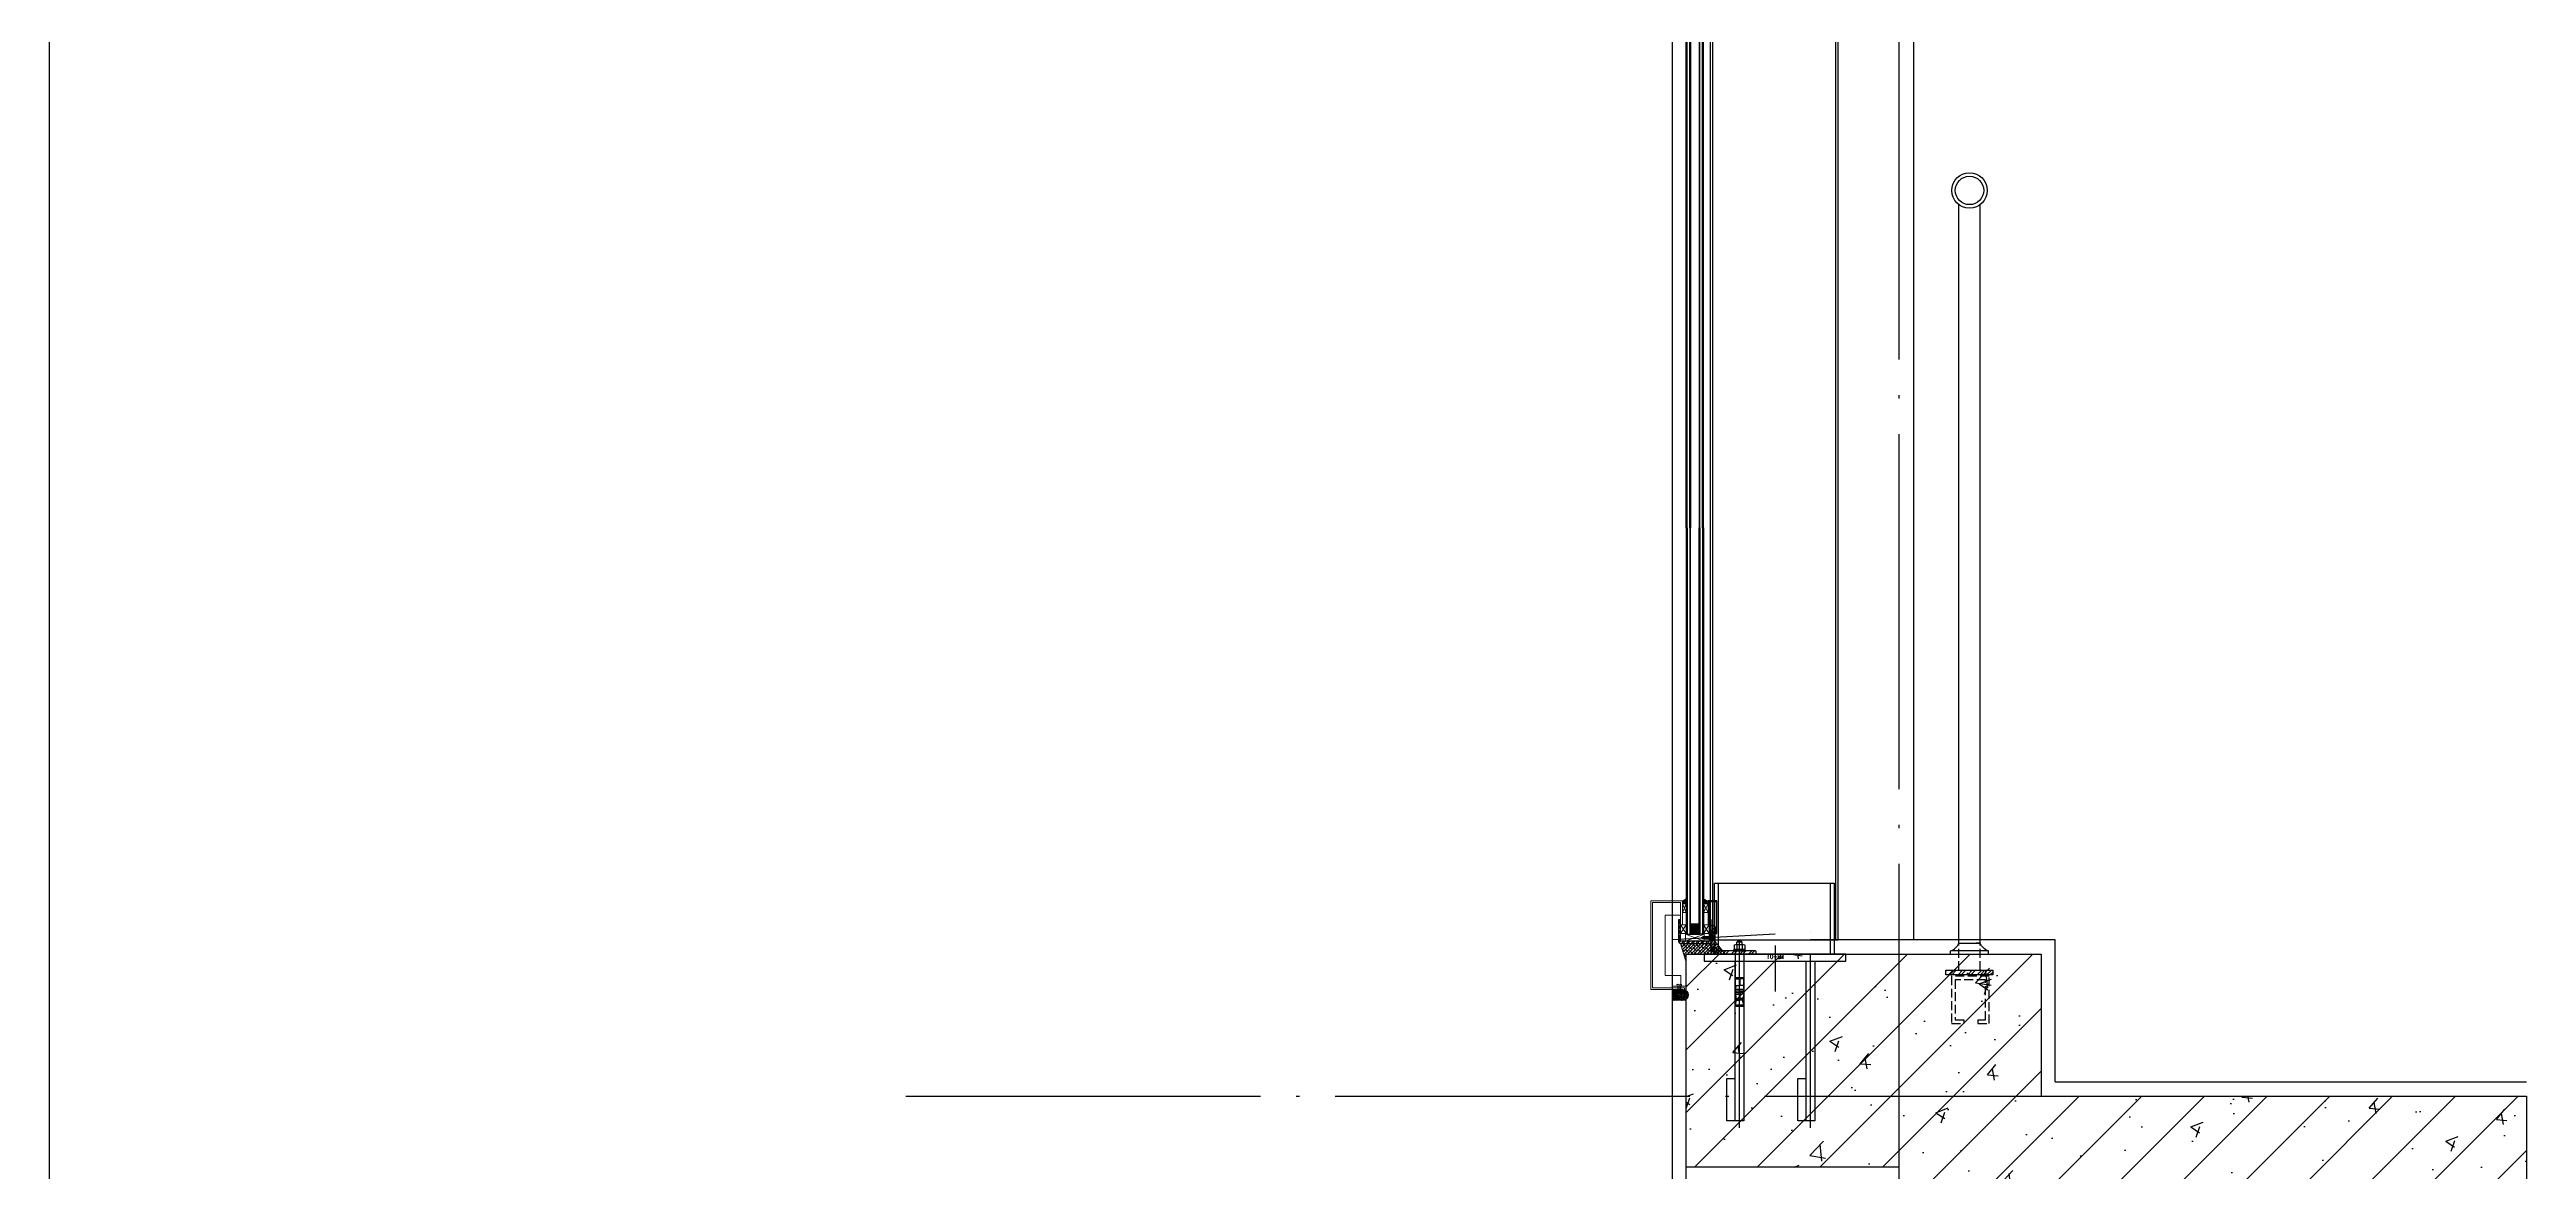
# Model space of a CAD drawing. Extents: x 6843040 to 15500510, y -6507076 to -4940511.
# Drawn here: x 7680828 to 7684319, y -6160090 to -6158510 of the extents above; entities that cross this region are included whole.
import ezdxf
from ezdxf.enums import TextEntityAlignment as Align

# ---------------------------------------------------------------- set-up
doc = ezdxf.new("R2010")
doc.units = 0
doc.header["$LTSCALE"] = 1000
doc.header["$MEASUREMENT"] = 0
for name, pattern in [('ACAD_ISO04W100', [30.5, 24, -3, 0.5, -3]), ('CENTER', [50.8, 31.75, -6.35, 6.35, -6.35]), ('CONTINOUS', [0]), ('DASH', [0.35, 0.25, -0.1]), ('DASHED', [0.75, 0.5, -0.25]), ('DOTE', [2.42, 2, -0.2, 0.02, -0.2]), ('HIDDEN', [0.375, 0.25, -0.125])]:
    doc.linetypes.add(name, pattern=pattern)
for name, color, linetype, lineweight in [('002CEN', 1, 'CENTER', 13), ('003DOT', 253, 'HIDDEN', 13), ('009CON', 6, 'CONTINOUS', 15), ('Hatch（填充）', 8, 'Continuous', 5), ('LB', 31, 'CONTINOUS', 20)]:
    doc.layers.add(name, color=color, linetype=linetype, lineweight=lineweight)
for name, color, linetype in [('1', 1, 'Continuous'), ('40钢材投影', 40, 'Continuous'), ('DOTE', 8, 'DOTE'), ('E_LINE_1', 1, 'Continuous'), ('GC', 3, 'Continuous'), ('K-233-中心线', 233, 'CENTER'), ('K-8-五金件', 8, 'Continuous'), ('LT-dim 120', 253, 'Continuous'), ('LT-dim 50', 253, 'Continuous'), ('LT-Fill-玻璃1', 14, 'Continuous'), ('LT-文字标注', 7, 'Continuous'), ('LT-玻璃', 4, 'Continuous'), ('LT-细线', 1, 'Continuous'), ('LT-铝板', 31, 'Continuous'), ('PUB_HATCH', 8, 'Continuous'), ('PUB_TITLE', 4, 'Continuous'), ('WALL6', 5, 'Continuous'), ('XX', 8, 'DASHED'), ('密封胶填充', 111, 'Continuous'), ('批荡层', 213, 'Continuous'), ('泡沫棒填充', 71, 'Continuous'), ('金属填充', 9, 'Continuous'), ('钢立柱规格布置', 2, 'Continuous')]:
    doc.layers.add(name, color=color, linetype=linetype)
doc.styles.add('LT-文字标注', font='romans.shx', dxfattribs={"width": 0.8, "bigfont": 'gbhzfs.shx'})

# ---------------------------------------------------------------- blocks, each defined once
blk = doc.blocks.new('gtdwer34')
at = {"layer": 'WALL6'}
h = blk.add_hatch(dxfattribs=at)
h.set_pattern_fill('ANSI32', color=256, scale=2, style=0)
h.set_pattern_definition([(45, (2115741.957, -882245.928), (-6.73519209, 6.73519209), []), (45, (2115746.447, -882245.928), (-6.73519209, 6.73519209), [])])
h.paths.add_polyline_path([(44309.1, -285946.8), (44243.2, -285946.8), (44243.2, -285953.2), (44309.1, -285953.2)])
for p, q in [((44261.4, -285908.7), (44261.4, -284868.8)), ((44291.4, -285908.8), (44291.4, -284868.8))]:
    blk.add_line(p, q, dxfattribs=at)
at = {"layer": 'WALL6', "linetype": 'DASH', "ltscale": 0.05}
for p, q in [((44261.4, -285946.8), (44261.4, -285908.7)), ((44291.4, -285946.8), (44291.3, -285908.7))]:
    blk.add_line(p, q, dxfattribs=at)
at = {"layer": 'WALL6'}
for points in [[(44249.6, -285924.1), (44249.6, -285919.6, 0.231992), (44261.4, -285908.7), (44290.9, -285908.7)], [(44303, -285924.1), (44303.1, -285919.6, -0.231992), (44291.3, -285908.7), (44285.9, -285908.7)]]:
    blk.add_lwpolyline(points, format="xyb", dxfattribs=at)
blk.add_lwpolyline([(44303.1, -285919.6), (44250, -285919.6)], dxfattribs=at)
blk.add_lwpolyline([(44243.2, -285946.8), (44309.1, -285946.8), (44309.1, -285953.2), (44243.2, -285953.2)], close=True, dxfattribs=at)
at = {"layer": 'WALL6', "linetype": 'DASH', "ltscale": 0.05}
for points in [[(44288.2, -286021.9), (44304.1, -286021.9), (44304.1, -285955.4), (44251, -285955.4), (44251, -286021.9), (44268.4, -286021.9)], [(44304.1, -286021.9), (44304.1, -285955.4), (44251, -285955.4), (44251, -286021.9), (44268.4, -286021.9)], [(44288.2, -286016.9), (44299.1, -286016.9), (44299.1, -285960.4), (44256, -285960.4), (44256, -286016.9), (44268.4, -286016.9)], [(44268.4, -286016.9), (44268.4, -286021.9)], [(44288.2, -286016.9), (44288.2, -286021.9)]]:
    blk.add_lwpolyline(points, dxfattribs=at)
at = {"layer": 'WALL6'}
for radius in [25, 20]:
    blk.add_circle((44276.4, -284848.8), radius, dxfattribs=at)
blk = doc.blocks.new('LT-BLK-20220127160324', base_point=(-28533.2, -2765.2))
at = {"color": 1, "linetype": 'ACAD_ISO04W100', "ltscale": 0.4}
for p, q in [((-28777.8, -2715.2), (-28533.2, -2715.2)), ((-28521.3, -2765.2), (-28586, -2765.2)), ((-28777.8, -2815.2), (-28533.2, -2815.2))]:
    blk.add_line(p, q, dxfattribs=at)
at = {"layer": 'GC', "color": 3}
blk.add_lwpolyline([(-28543.2, -2865.2), (-28543.2, -2665.2), (-28533.2, -2665.2), (-28533.2, -2865.2)], close=True, dxfattribs=at)
for points in [[(-28543.2, -2709.2), (-28768.2, -2709.2)], [(-28768.2, -2709.2), (-28768.2, -2733.2), (-28708.2, -2733.2), (-28708.2, -2721.2)], [(-28543.2, -2809.2), (-28768.2, -2809.2)], [(-28768.2, -2809.2), (-28768.2, -2833.2), (-28708.2, -2833.2), (-28708.2, -2821.2)]]:
    blk.add_lwpolyline(points, dxfattribs=at)
at = {"layer": 'GC', "ltscale": 3}
for points in [[(-28768.2, -2721.2), (-28543.2, -2721.2)], [(-28768.2, -2821.2), (-28543.2, -2821.2)]]:
    blk.add_lwpolyline(points, dxfattribs=at)
at = {"layer": 'LT-文字标注', "style": 'LT-文字标注', "width": 0.8}
blk.add_text('MJ-01', height=6, rotation=270, dxfattribs=at).set_placement((-28541.6, -2776.9), align=Align.BOTTOM_RIGHT)
blk = doc.blocks.new('*U187')
at = {"layer": '002CEN', "ltscale": 5}
blk.add_line((-2.5, 0), (7.2, 0), dxfattribs=at)
at = {"layer": '003DOT', "ltscale": 5}
for p, q in [((0, 2), (5, 2)), ((0, -2), (5, -2))]:
    blk.add_line(p, q, dxfattribs=at)
at = {"layer": '009CON'}
for p, q in [((-1.7, 1.1), (-1.7, -1.1)), ((-0.4, 4.1), (0, 4.1)), ((0, 4.1), (0, -4.1)), ((6.5, 0), (7.3, 1.4)), ((-0.4, -4.1), (0, -4.1)), ((6.5, 0), (7.3, -1.4))]:
    blk.add_line(p, q, dxfattribs=at)
for centre, radius, start, end in [((5, 0), 6.8, 142.4424, 170.5515), ((6.2, 2), 1.2, 332.1348, 180), ((5, 0), 6.8, 189.4485, 217.5576), ((6.2, -2), 1.2, 180, 27.8652)]:
    blk.add_arc(centre, radius, start, end, dxfattribs=at)
blk = doc.blocks.new('LT-耐候密封胶缝')
at = {"layer": '密封胶填充'}
h = blk.add_hatch(dxfattribs=at)
h.set_pattern_fill('ANSI38', color=8, scale=0.04, angle=180, style=0)
h.set_pattern_definition([(225, (-9e-13, 6e-11), (0.0449013, -0.0449013), []), (315, (-9e-13, 6e-11), (0.134704, -0.0449013), [0.15875, -0.09525])])
edge = h.paths.add_edge_path()
edge.add_line((0.5, -1), (0.5, -0.02))
edge.add_arc((0, 1.8), 1.89, 254.6198, 285.3802, ccw=False)
edge.add_line((-0.5, -0.02), (-0.5, -1))
edge.add_arc((0, -1), 0.5, 0, 180, ccw=False)
at = {"layer": '泡沫棒填充'}
h = blk.add_hatch(dxfattribs=at)
h.set_pattern_fill('HONEY', color=8, scale=0.026667, angle=180, style=0)
h.set_pattern_definition([(180, (104.55329, -12.9341), (-0.127, -0.073323467), [0.08466667, -0.16933333]), (300, (104.55329, -12.9341), (0.126999985, -0.073323493), [0.08466667, -0.16933333]), (240, (104.55329, -12.9341), (-1.5e-08, -0.14664696), [-0.16933333, 0.08466667])])
h.paths.add_polyline_path([(0.5, -1, -1), (-0.5, -1, -1)])
at = {"layer": 'LT-细线'}
for points in [[(-0.5, -1), (-0.5, -0.02)], [(0.5, -0.02), (0.5, -1)]]:
    blk.add_lwpolyline(points, dxfattribs=at)
blk.add_lwpolyline([(-0.5, -0.02, 0.135029), (0.5, -0.02, 0.135029)], format="xyb", dxfattribs=at)
blk.add_circle((0, -1), 0.5, dxfattribs=at)
blk = doc.blocks.new('L63×40×5角钢')
at = {"layer": '金属填充'}
h = blk.add_hatch(dxfattribs=at)
h.set_pattern_fill('ANSI32', color=256, scale=0.9, style=0)
h.set_pattern_definition([(45, (89.749, -929.716), (-6.06167, 6.06167), []), (45, (93.79, -929.716), (-6.06167, 6.06167), [])])
h.paths.add_polyline_path([(40, 3.3, 0.414214), (38.3, 5), (12, 5, -0.414214), (5, 12), (5, 61.3, 0.414214), (3.3, 63), (0, 63), (0, 0), (40, 0)])
blk.add_lwpolyline([(40, 0), (40, 3.3, 0.414214), (38.3, 5), (12, 5, -0.414214), (5, 12), (5, 61.3, 0.414214), (3.3, 63), (0, 63), (0, 0)], format="xyb", close=True)
blk = doc.blocks.new('LT-BLK-20240808174652', base_point=(715380.5, 47279.2))
at = {"layer": '40钢材投影'}
for p, q in [((715372.5, 47280.8), (715388.5, 47280.8)), ((715372.5, 47279.2), (715372.5, 47280.8)), ((715372.5, 47279.2), (715388.5, 47279.2)), ((715373, 47287.1), (715373, 47281.3)), ((715386.4, 47278.7), (715374.6, 47278.7)), ((715386.2, 47287.6), (715374.9, 47287.6)), ((715386.2, 47280.8), (715374.9, 47280.8)), ((715377.6, 47291.9), (715376.6, 47290.9)), ((715376.6, 47290.9), (715384.5, 47290.9)), ((715376.6, 47287.6), (715376.6, 47290.9)), ((715376.8, 47287.1), (715376.8, 47281.3)), ((715377.6, 47291.9), (715383.5, 47291.9)), ((715380.5, 47197.3), (715380.5, 47293.9)), ((715383.5, 47291.9), (715384.5, 47290.9)), ((715384.3, 47287.1), (715384.3, 47281.3)), ((715384.5, 47287.6), (715384.5, 47290.9)), ((715388.1, 47287.1), (715388.1, 47281.3)), ((715388.5, 47279.2), (715388.5, 47280.8)), ((715386.4, 47241.1), (715374.6, 47241.1)), ((715374.6, 47239.1), (715380, 47239.1)), ((715374.6, 47230.1), (715374.6, 47239.1)), ((715375.6, 47230.1), (715374.6, 47224.8)), ((715374.6, 47230.1), (715380, 47230.1)), ((715381, 47240.1), (715380, 47240.1)), ((715380, 47240.1), (715380, 47230.1)), ((715380, 47240.1), (715381, 47240.1)), ((715381, 47240.1), (715381, 47230.1)), ((715386.4, 47239.1), (715381, 47239.1)), ((715386.4, 47230.1), (715381, 47230.1)), ((715385.5, 47230.1), (715386.4, 47224.8)), ((715386.4, 47230.1), (715386.4, 47239.1)), ((715386.4, 47224.8), (715374.6, 47224.8)), ((715374.6, 47222.3), (715374.6, 47224.8)), ((715374.6, 47217.8), (715374.6, 47220.3)), ((715374.6, 47217.8), (715380, 47217.8)), ((715374.6, 47217.8), (715375.6, 47213.7)), ((715374.6, 47211.8), (715380, 47211.8)), ((715374.6, 47209.8), (715374.6, 47211.8)), ((715374.6, 47209.8), (715380, 47209.8)), ((715374.6, 47209.8), (715375.1, 47209.3)), ((715374.6, 47202.8), (715376.4, 47209.3)), ((715374.6, 47201.8), (715374.6, 47202.8)), ((715386.4, 47202.8), (715374.6, 47202.8)), ((715386.3, 47222.3), (715374.7, 47222.3)), ((715374.7, 47220.3), (715380, 47220.3)), ((715375.1, 47209.3), (715380, 47209.3)), ((715385.4, 47200.8), (715375.6, 47200.8)), ((715380, 47221.3), (715381, 47221.3)), ((715380, 47221.3), (715380, 47209.3)), ((715381, 47221.3), (715380, 47221.3)), ((715380, 47221.3), (715380, 47209.3)), ((715381, 47221.3), (715381, 47209.3)), ((715386.3, 47220.3), (715381, 47220.3)), ((715386.4, 47217.8), (715381, 47217.8)), ((715386.4, 47211.8), (715381, 47211.8)), ((715386.4, 47209.8), (715381, 47209.8)), ((715385.9, 47209.3), (715381, 47209.3)), ((715386.4, 47202.8), (715384.7, 47209.3)), ((715386.4, 47217.8), (715385.5, 47213.7)), ((715386.4, 47209.8), (715385.9, 47209.3)), ((715386.4, 47222.3), (715386.4, 47224.8)), ((715386.4, 47217.8), (715386.4, 47220.3)), ((715386.4, 47209.8), (715386.4, 47211.8)), ((715386.4, 47201.8), (715386.4, 47202.8))]:
    blk.add_line(p, q, dxfattribs=at)
blk.add_lwpolyline([(715386.4, 47241.1), (715386.4, 47278.7), (715385.9, 47279.2), (715375.1, 47279.2), (715374.6, 47278.7), (715374.6, 47241.1)], dxfattribs=at)
for centre, radius, start, end in [((715374.9, 47283.8), 3.75, 60, 120), ((715374.9, 47284.5), 3.75, 240, 300), ((715380.5, 47273.3), 14.3, 74.7385, 105.2615), ((715380.5, 47295), 14.3, 254.7385, 285.2615), ((715386.2, 47283.8), 3.75, 60, 120), ((715386.2, 47284.5), 3.75, 240, 300), ((715374.6, 47240.1), 1, 270, 90), ((715386.4, 47240.1), 1, 90, 270), ((715374.6, 47221.3), 1, 270, 90), ((715374, 47213.3), 1.62, 292.6199, 13.0505), ((715375.6, 47201.8), 1, 180, 270), ((715386.4, 47221.3), 1, 90, 270), ((715387.1, 47213.3), 1.62, 166.9495, 247.3801), ((715385.4, 47201.8), 1, 270, 0)]:
    blk.add_arc(centre, radius, start, end, dxfattribs=at)
blk = doc.blocks.new('*U241')
at = {"layer": 'K-233-中心线', "linetype": 'CENTER'}
blk.add_line((0, 4.9), (0, -15.4), dxfattribs=at)
at = {"layer": 'K-8-五金件'}
for p, q in [((-4.4, 0.5), (-4.4, 0)), ((4.4, 0), (-4.4, 0)), ((-4.1, 0.8), (-3.1, 1)), ((4.1, 0.8), (-4.1, 0.8)), ((-3.1, 3.9), (-3.1, 1)), ((3.1, 1), (-3.1, 1)), ((2.3, 4.2), (-2.3, 4.2)), ((-2, 0.8), (-1.5, 1)), ((-1.5, 3.9), (-1.5, 1)), ((-1.5, 0), (-1.5, -3)), ((1.5, 3.9), (1.5, 1)), ((2.2, 0.8), (1.5, 1)), ((1.5, 0), (1.5, -2.5)), ((3.1, 3.9), (3.1, 1)), ((4.1, 0.8), (3.1, 1)), ((4.4, 0.5), (4.4, 0)), ((-2.1, -1.9), (2.1, -1.4)), ((-2.1, -1.9), (-1.5, -1.6)), ((-2.1, -1.9), (-1.5, -2.2)), ((-2.1, -3.3), (2.1, -2.8)), ((-2.1, -3.3), (-1.5, -3)), ((-2.1, -3.3), (-1.5, -3.6)), ((-2.1, -4.7), (2.1, -4.2)), ((-2.1, -4.7), (-1.5, -4.4)), ((-2.1, -4.7), (-1.5, -5)), ((-2.1, -6.1), (2.1, -5.6)), ((-2.1, -6.1), (-1.5, -5.8)), ((-2.1, -6.1), (-1.5, -6.4)), ((-2.1, -7.5), (2.1, -7)), ((-2.1, -7.5), (-1.5, -7.2)), ((-2.1, -7.5), (-1.5, -7.8)), ((-2.1, -8.9), (-1.5, -8.6)), ((-2.1, -8.9), (-1.1, -8.8)), ((-2.1, -8.9), (-1.5, -9.2)), ((-1.5, -1.6), (1.5, -1.1)), ((-1.5, -2.2), (1.5, -1.7)), ((-1.5, -3), (1.5, -2.5)), ((-1.5, -3.6), (1.5, -3.1)), ((-1.5, -3.6), (-1.5, -4.4)), ((-1.5, -4.4), (1.5, -3.9)), ((-1.5, -5), (1.5, -4.5)), ((-1.5, -5), (-1.5, -5.8)), ((-1.5, -5.8), (1.5, -5.3)), ((-1.5, -6.4), (1.5, -5.9)), ((-1.5, -6.4), (-1.5, -7.2)), ((-1.5, -7.2), (1.5, -6.7)), ((-1.5, -7.8), (1.5, -7.3)), ((-1.5, -7.8), (-1.5, -8.6)), ((-1.5, -8.6), (-1, -8.5)), ((-1.5, -9.2), (-1.5, -13)), ((-1.5, -9.2), (-1.3, -9.2)), ((0, -14.4), (-1.5, -13)), ((0, -14.4), (1.5, -13)), ((0.6, -8.2), (1.5, -8.1)), ((0.7, -8.6), (2.1, -8.4)), ((0.7, -8.8), (1.5, -8.7)), ((0.7, -9.6), (1.5, -9.5)), ((0.7, -10), (2.1, -9.8)), ((0.7, -10.2), (1.5, -10.1)), ((1.5, -0.3), (1.5, -2.5)), ((2.1, -1.4), (1.5, -1.1)), ((2.1, -1.4), (1.5, -1.7)), ((2.1, -2.8), (1.5, -2.5)), ((2.1, -2.8), (1.5, -3.1)), ((1.5, -3.1), (1.5, -3.9)), ((2.1, -4.2), (1.5, -3.9)), ((2.1, -4.2), (1.5, -4.5)), ((1.5, -4.5), (1.5, -5.3)), ((2.1, -5.6), (1.5, -5.3)), ((2.1, -5.6), (1.5, -5.9)), ((1.5, -5.9), (1.5, -6.7)), ((2.1, -7), (1.5, -6.7)), ((2.1, -7), (1.5, -7.3)), ((1.5, -7.3), (1.5, -8.1)), ((2.1, -8.4), (1.5, -8.1)), ((2.1, -8.4), (1.5, -8.7)), ((1.5, -8.7), (1.5, -9.5)), ((2.1, -9.8), (1.5, -9.5)), ((2.1, -9.8), (1.5, -10.1)), ((1.5, -10.1), (1.5, -13))]:
    blk.add_line(p, q, dxfattribs=at)
blk.add_lwpolyline([(0, -14.4), (0.7, -10.2), (0.7, -8.5, 0.417657), (0.4, -8.2, 0.097062), (-1, -8.5), (-1.5, -9.6)], format="xyb", dxfattribs=at)
for centre, radius, start, end in [((-4.1, 0.5), 0.3, 90, 180), ((-2.3, 3.3), 0.951, 35.4009, 144.5991), ((0, 1), 3.2, 61.0594, 118.9406), ((2.3, 3.3), 0.951, 35.4009, 144.5991), ((4.1, 0.5), 0.3, 0, 90)]:
    blk.add_arc(centre, radius, start, end, dxfattribs=at)
blk = doc.blocks.new('*U243')
at = {"layer": '1'}
h = blk.add_hatch(dxfattribs=at)
h.set_pattern_fill('ANSI37', color=252, scale=0.1, angle=-180, style=0)
h.set_pattern_definition([(225, (1679562.5606, -289717.74506), (0.224506403027, -0.224506403027), []), (315, (1679562.5606, -289717.74506), (0.224506403027, 0.224506403027), [])])
h.paths.add_polyline_path([(-14, 18), (-14, 17), (-10, 17), (-10, 18)])
h.paths.add_polyline_path([(-14, 7), (-14, 6), (-10, 6), (-10, 7)])
h = blk.add_hatch(dxfattribs=at)
h.set_pattern_fill('HEX', color=252, scale=0.19, angle=-360, style=0)
h.set_pattern_definition([(360, (1679562.5606, -289717.7451), (1e-15, 1.0448594), [0.60325, -1.2065]), (120, (1679562.5606, -289717.7451), (-0.9048747838, -0.5224297), [0.60325, -1.2065]), (60, (1679563.1639, -289717.7451), (-0.9048747838, 0.5224297), [0.60325, -1.2065])])
edge = h.paths.add_edge_path()
edge.add_line((-10.1, 16.5), (-7.5, 15.3))
edge.add_line((-10.1, 16.5), (-13.5, 16.5))
edge.add_line((-13.5, 16.5), (-13.5, 7.5))
edge.add_line((-13.5, 7.5), (-10.1, 7.5))
edge.add_line((-10.1, 7.5), (-7.5, 8.8))
edge.add_line((-7.5, 8.8), (-7.5, 15.3))
h = blk.add_hatch(dxfattribs=at)
h.set_pattern_fill('ANSI37', color=252, scale=0.5, angle=-180, style=0)
h.set_pattern_definition([(225, (1679562.5606, -289717.745), (1.1225320151, -1.1225320151), []), (315, (1679562.5606, -289717.745), (1.1225320151, 1.1225320151), [])])
h.paths.add_polyline_path([(-7, 8.5), (-10, 7), (-10, 6), (-1, 6), (0, 5), (0, 19), (-1, 18), (-10, 18), (-10, 17), (-7, 15.5)])
at = {"color": 253}
for points in [[(-14, 18), (-14, 17), (-10, 17), (-10, 18)], [(-7, 8.5), (-10, 7), (-14, 7), (-14, 17), (-10, 17), (-7, 15.5)], [(-14, 6), (-14, 7), (-10, 7), (-10, 6)], [(-7.5, 15.2), (-7.5, 8.8), (-10.1, 7.5), (-13.5, 7.5), (-13.5, 16.5), (-10.1, 16.5)]]:
    blk.add_lwpolyline(points, close=True, dxfattribs=at)
blk.add_lwpolyline([(-10, 6), (-10, 7), (-7, 8.5), (-7, 15.5), (-10, 17), (-10, 18), (-1, 18), (0, 19), (0, 5), (-1, 6), (-10, 6)], dxfattribs=at)
at = {"layer": 'LT-玻璃', "color": 8}
for p, q in [((-572, 23), (0, 23)), ((-572, 19), (0, 19)), ((-572, 5), (0, 5)), ((-572, 1), (0, 1))]:
    blk.add_line(p, q, dxfattribs=at)
at = {"layer": 'LT-玻璃', "color": 150}
for points in [[(-572, 24), (-1, 24), (0, 23), (0, 19), (-1, 18), (-572, 18)], [(-572, 0), (-1, 0), (0, 1), (0, 5), (-1, 6), (-572, 6)]]:
    blk.add_lwpolyline(points, dxfattribs=at)
blk = doc.blocks.new('*U234')
at = {"layer": 'GC', "color": 8, "linetype": 'HIDDEN', "ltscale": 20}
for p, q in [((35.2, -1550), (35.2, 1550)), ((208.2, -1550), (208.2, 1550))]:
    blk.add_line(p, q, dxfattribs=at)
at = {"layer": 'LT-玻璃', "color": 8}
for p, q in [((-1.3, -1550), (-1.3, -7.5)), ((2.7, -1550), (2.7, -7.5)), ((16.7, -1550), (16.7, -7.5)), ((20.7, -1550), (20.7, -7.5))]:
    blk.add_line(p, q, dxfattribs=at)
at = {"layer": 'LT-玻璃', "color": 150}
for points in [[(-2.3, -1550), (-2.3, -8.5), (-1.3, -7.5), (2.7, -7.5), (3.7, -8.5), (3.7, -1550)], [(21.7, -1550), (21.7, -8.5), (20.7, -7.5), (16.7, -7.5), (15.7, -8.5), (15.7, -1550)]]:
    blk.add_lwpolyline(points, dxfattribs=at)
at = {"layer": 'LT-铝板'}
for p, q in [((31.7, -1550), (31.7, 1550)), ((211.7, -1550), (211.7, 1550))]:
    blk.add_line(p, q, dxfattribs=at)

msp = doc.modelspace()

# ---------------------------------------------------------------- hatches: boundary and pattern name
at = {"layer": 'Hatch（填充）'}
h = msp.add_hatch(dxfattribs=at)
h.set_pattern_fill('ANSI32', color=256, scale=0.5)
h.set_pattern_definition([(45, (7734254.8584, -6042576.6966), (-3.36759605, 3.36759605), []), (45, (7734257.1035, -6042576.6966), (-3.36759605, 3.36759605), [])])
edge = h.paths.add_edge_path()
edge.add_line((7683166.9, -6159768.9), (7683126.9, -6159768.9))
edge.add_arc((7683126.9, -6159765.9), 3, 180, 270, ccw=False)
edge.add_line((7683123.9, -6159765.9), (7683123.9, -6159735.9))
edge.add_line((7683123.9, -6159735.9), (7683126.9, -6159735.9))
edge.add_line((7683126.9, -6159735.9), (7683126.9, -6159765.9))
edge.add_line((7683126.9, -6159765.9), (7683166.9, -6159765.9))
edge.add_line((7683166.9, -6159765.9), (7683166.9, -6159735.9))
edge.add_line((7683166.9, -6159735.9), (7683169.9, -6159735.9))
edge.add_line((7683169.9, -6159735.9), (7683169.9, -6159765.9))
edge.add_arc((7683166.9, -6159765.9), 3, 270, 360, ccw=False)
h = msp.add_hatch(dxfattribs=at)
h.set_pattern_fill('ANSI36', color=256, scale=0.5)
h.set_pattern_definition([(45, (7734255.5584, -6042544.8079), (0.841899011, 3.086963042), [3.96875, -0.79375, 0, -0.79375])])
edge = h.paths.add_edge_path()
edge.add_arc((7683123.9, -6159686.2), 23.4, 283.7293, 285.7593, ccw=False)
edge.add_line((7683129.4, -6159708.9), (7683129.4, -6159713.2))
edge.add_line((7683129.4, -6159713.2), (7683130.2, -6159713.2))
edge.add_line((7683130.2, -6159713.2), (7683130.2, -6159708.7))
edge = h.paths.add_edge_path()
edge.add_line((7683134.9, -6159713.2), (7683134.9, -6159706))
edge.add_line((7683134.9, -6159713.2), (7683130.2, -6159713.2))
edge.add_line((7683130.2, -6159713.2), (7683130.2, -6159708.7))
edge.add_arc((7683123.5, -6159691.2), 18.7, 291.1385, 307.6936)
h = msp.add_hatch(dxfattribs=at)
h.set_pattern_fill('ANSI36', color=256, scale=0.5)
h.set_pattern_definition([(45, (7734252.8584, -6042544.8079), (0.841899011, 3.086963042), [3.96875, -0.79375, 0, -0.79375])])
h.paths.add_polyline_path([(7683158.9, -6159706, 0.070542), (7683164.9, -6159708.7), (7683164.9, -6159713.2), (7683158.9, -6159713.2)])
h.paths.add_polyline_path([(7683164.9, -6159708.7, 0.008858), (7683165.7, -6159708.9), (7683165.7, -6159713.2), (7683164.9, -6159713.2)])
h = msp.add_hatch(dxfattribs=at)
h.set_pattern_fill('ANSI38', color=256)
h.set_pattern_definition([(45, (7734334.858, -6042544.808), (-2.24506403, 2.24506403), []), (135, (7734334.858, -6042544.808), (-6.73519209, 2.24506403), [7.9375, -4.7625])])
h.paths.add_polyline_path([(7683180.9, -6159772.7), (7683189.8, -6159783.9), (7683180.9, -6159783.9)])
edge = h.paths.add_edge_path()
edge.add_line((7683180.9, -6159783.9), (7683134.9, -6159783.9))
edge.add_line((7683134.9, -6159783.9), (7683134.9, -6159796))
edge.add_line((7683134.9, -6159796), (7683126.9, -6159768.9))
edge.add_line((7683126.9, -6159768.9), (7683170.9, -6159768.9))
edge.add_arc((7683170.9, -6159765.9), 3.04, 270.2299, 352.452)
edge.add_line((7683173.9, -6159766.2), (7683173.9, -6159763.9))
edge.add_line((7683173.9, -6159763.9), (7683180.9, -6159772.7))
edge.add_line((7683180.9, -6159772.7), (7683180.9, -6159783.9))
at = {"layer": 'PUB_HATCH'}
h = msp.add_hatch(dxfattribs=at)
h.set_pattern_fill('钢筋混凝土', color=256, scale=25, style=0)
h.set_pattern_definition([(45, (-594.645, 0), (-44.19417382, 44.19417382), []), (50, (-594.65, 0), (179.3150457, -15.6880337), [18.75, -206.25]), (355, (-594.65, 0), (-34.6878334, 188.0480334), [15, -165]), (100.4514, (-579.7, -1.3), (144.6273454, 172.3598855), [15.9350475, -175.285528]), (46.1842, (-594.65, 50), (266.810262, -41.3797536), [28.125, -309.375]), (96.6356, (-572.4, 46.55), (233.6656764, 243.529468), [23.902572, -262.92825]), (351.1842, (-594.65, 50), (233.665486, 243.52965), [22.5, -247.5]), (21, (-569.65, 37.5), (149.226763, -100.6547227), [18.75, -206.25]), (326, (-569.65, 37.5), (60.828833, 181.2875113), [15, -165]), (71.4514, (-557.21, 29.11), (210.055657, 80.6326242), [15.9350475, -175.285528]), (37.5, (-594.645, 0), (3.03996383, 83.22346346), [0, -163, 0, -167.5, 0, -165.625]), (7.5, (-594.645, 0), (65.7673844, 98.602928), [0, -95.5, 0, -159.25, 0, -63.125]), (327.5, (-650.395, 0), (133.45560904, -5.63871793), [0, -62.5, 0, -195, 0, -258.75]), (317.5, (-675.4, 0), (145.7965423, 25.0262456), [0, -81.25, 0, -129.5, 0, -183.75])])
h.paths.add_polyline_path([(7683134.9, -6160083.9), (7683434.9, -6160083.9), (7683434.9, -6161383.9), (7683134.9, -6161383.9), (7683134.9, -6161483.9), (7683734.9, -6161483.9), (7683734.9, -6160113.9), (7684318.9, -6160113.9), (7684318.9, -6159983.9), (7683634.9, -6159983.9), (7683634.9, -6159783.9), (7683134.9, -6159783.9)])

# ---------------------------------------------------------------- linework, layer by layer
at = {"layer": 'DOTE', "ltscale": 0.25}
msp.add_line((7683434.9, -6180726.7), (7683434.9, -6148064.4), dxfattribs=at)
at = {"layer": 'DOTE', "linetype": 'DOTE', "ltscale": 0.25}
msp.add_lwpolyline([(7682034.9, -6159983.9), (7684318.9, -6159983.9)], dxfattribs=at)
at = {"layer": 'E_LINE_1'}
for points in [[(7683734.9, -6161483.9), (7683134.9, -6161483.9), (7683134.9, -6159783.9), (7683634.9, -6159783.9), (7683634.9, -6159783.9), (7683634.9, -6159983.9), (7684318.9, -6159983.9), (7684318.9, -6160113.9), (7683734.9, -6160113.9), (7683734.9, -6161483.9)], [(7683134.9, -6160083.9), (7683134.9, -6159783.9), (7683634.9, -6159783.9), (7683634.9, -6159783.9), (7683634.9, -6159983.9), (7684318.9, -6159983.9), (7684318.9, -6160113.9), (7683734.9, -6160113.9), (7683734.9, -6161483.9), (7683134.9, -6161483.9), (7683134.9, -6161383.9), (7683434.9, -6161383.9), (7683434.9, -6160083.9), (7683134.9, -6160083.9)]]:
    msp.add_lwpolyline(points, dxfattribs=at)
at = {"layer": 'GC', "color": 8, "linetype": 'HIDDEN', "ltscale": 20}
for p, q in [((7683172.4, -6159763.9), (7683172.4, -6159183.9)), ((7683345.4, -6159763.9), (7683345.4, -6159183.9))]:
    msp.add_line(p, q, dxfattribs=at)
at = {"layer": 'GC'}
msp.add_lwpolyline([(7683166.9, -6159768.9, 0.414214), (7683169.9, -6159765.9), (7683169.9, -6159735.9), (7683166.9, -6159735.9), (7683166.9, -6159765.9), (7683126.9, -6159765.9), (7683126.9, -6159735.9), (7683123.9, -6159735.9), (7683123.9, -6159765.9, 0.414214), (7683126.9, -6159768.9)], format="xyb", close=True, dxfattribs=at)
msp.add_lwpolyline([(7683171.1, -6159768.9), (7683171.1, -6159754.8), (7683178.1, -6159754.8), (7683178.1, -6159708.9), (7683165.7, -6159708.9), (7683165.7, -6159742.9), (7683166.9, -6159742.9), (7683166.9, -6159710.1), (7683176.9, -6159710.1), (7683176.9, -6159753.6), (7683169.9, -6159753.6), (7683169.9, -6159768.9)], close=True, dxfattribs=at)
at = {"layer": 'Hatch（填充）'}
for p, q in [((7683134.9, -6159713.2), (7683129.4, -6159725.2)), ((7683134.9, -6159725.2), (7683129.4, -6159713.2)), ((7683158.9, -6159713.2), (7683165.7, -6159725.2)), ((7683158.9, -6159725.2), (7683165.7, -6159713.2)), ((7683134.9, -6159742.9), (7683126.9, -6159754.9)), ((7683134.9, -6159754.9), (7683126.9, -6159742.9)), ((7683134.9, -6159796), (7683126.9, -6159768.9)), ((7683159.9, -6159755.9), (7683133.9, -6159765.9)), ((7683133.9, -6159755.9), (7683159.9, -6159765.9)), ((7683158.9, -6159742.9), (7683166.9, -6159754.9)), ((7683158.9, -6159754.9), (7683166.9, -6159742.9)), ((7683173.9, -6159763.9), (7683189.8, -6159783.9))]:
    msp.add_line(p, q, dxfattribs=at)
msp.add_lwpolyline([(7683126.9, -6159728.9), (7683104.9, -6159728.9), (7683104.9, -6159813.9), (7683127.4, -6159813.9)], dxfattribs=at)
for points in [[(7683134.9, -6159725.2), (7683129.4, -6159725.2), (7683129.4, -6159713.2), (7683134.9, -6159713.2)], [(7683158.9, -6159725.2), (7683165.7, -6159725.2), (7683165.7, -6159713.2), (7683158.9, -6159713.2)], [(7683134.9, -6159754.9), (7683126.9, -6159754.9), (7683126.9, -6159742.9), (7683134.9, -6159742.9)], [(7683159.9, -6159765.9), (7683133.9, -6159765.9), (7683133.9, -6159755.9), (7683159.9, -6159755.9)], [(7683158.9, -6159754.9), (7683166.9, -6159754.9), (7683166.9, -6159742.9), (7683158.9, -6159742.9)]]:
    msp.add_lwpolyline(points, close=True, dxfattribs=at)
for centre, radius, start, end in [((7683124.7, -6159693), 16.5, 286.6765, 308.2802), ((7683171.3, -6159686.2), 23.4, 238.1003, 256.2707)]:
    msp.add_arc(centre, radius, start, end, dxfattribs=at)
at = {"layer": 'LB'}
for points in [[(7683126.9, -6159742.9), (7683129.4, -6159742.9), (7683129.4, -6159708.9), (7683084.9, -6159708.9), (7683084.9, -6159833.9), (7683127.4, -6159833.9), (7683127.4, -6159813.9)], [(7683126.9, -6159742.9), (7683126.9, -6159711.4), (7683087.4, -6159711.4), (7683087.4, -6159831.4), (7683127.4, -6159831.4)]]:
    msp.add_lwpolyline(points, dxfattribs=at)
msp.add_lwpolyline([(7683114.9, -6159828.9), (7683114.9, -6159831.4), (7683132.4, -6159831.4), (7683132.4, -6159848.9), (7683134.9, -6159848.9), (7683134.9, -6159828.9)], close=True, dxfattribs=at)
at = {"layer": 'LT-dim 50', "ltscale": 1000}
msp.add_line((7683134.9, -6159848.9), (7683114.9, -6159848.9), dxfattribs=at)
at = {"layer": 'LT-铝板'}
for p, q in [((7683168.9, -6159763.9), (7683168.9, -6159183.9)), ((7683348.9, -6159763.9), (7683348.9, -6159183.9)), ((7683168.9, -6159763.9), (7683348.9, -6159763.9))]:
    msp.add_line(p, q, dxfattribs=at)
at = {"layer": 'PUB_TITLE'}
msp.add_lwpolyline([(7680828.2, -6181597.4), (7680828.2, -6147072.4)], dxfattribs=at)
at = {"layer": 'XX', "linetype": 'HIDDEN', "ltscale": 2}
for points in [[(7683343.4, -6159783.9), (7683174.4, -6159783.9), (7683174.4, -6159683.9), (7683343.4, -6159683.9)], [(7683337.4, -6159783.9), (7683180.4, -6159783.9), (7683180.4, -6159683.9), (7683337.4, -6159683.9)]]:
    msp.add_lwpolyline(points, close=True, dxfattribs=at)
at = {"layer": '批荡层'}
for p, q in [((7683259.9, -6159755.7), (7683114.9, -6159763.9)), ((7683654.9, -6159963.9), (7683654.9, -6159763.9)), ((7683654.9, -6159963.9), (7684318.9, -6159963.9))]:
    msp.add_line(p, q, dxfattribs=at)
at = {"layer": '批荡层', "color": 8}
msp.add_line((7683309.9, -6159752.9), (7683309.9, -6159752.9), dxfattribs=at)
at = {"layer": '批荡层'}
for points in [[(7683114.9, -6151003.9), (7683114.9, -6162133.9)], [(7683454.9, -6155503.9), (7683454.9, -6159763.9)], [(7683654.9, -6159763.9), (7683309.9, -6159763.9)]]:
    msp.add_lwpolyline(points, dxfattribs=at)
at = {"layer": '批荡层', "color": 8}
msp.add_lwpolyline([(7683114.9, -6151003.9), (7683114.9, -6161652.3)], dxfattribs=at)

# ---------------------------------------------------------------- block references
for name, p in [('*U234', (7683137.2, -6157633.9)), ('gtdwer34', (7639257.6, -5873859.8))]:
    msp.add_blockref(name, p)
at = {"xscale": -1, "rotation": 270}
msp.add_blockref('*U187', (7683124.9, -6159833.9), dxfattribs=at)
at = {"layer": 'GC', "xscale": -1, "rotation": 270}
msp.add_blockref('L63×40×5角钢', (7683169.9, -6159783.9), dxfattribs=at)
at = {"layer": 'K-8-五金件', "extrusion": (0, 0, -1), "zscale": -1, "rotation": 90.00000000000001}
msp.add_blockref('*U241', (-7683171.1, -6159761.1), dxfattribs=at)
at = {"layer": 'LT-dim 120', "xscale": -1}
msp.add_blockref('LT-BLK-20240808174652', (7683209.9, -6159778.9), dxfattribs=at)
at = {"layer": 'LT-dim 50', "xscale": -1, "rotation": 270}
msp.add_blockref('LT-BLK-20220127160324', (7683259.9, -6159783.9), dxfattribs=at)
at = {"layer": 'LT-Fill-玻璃1', "xscale": 14.99939610215067, "yscale": 14.99939610215067, "zscale": 14.99939610215067, "rotation": 90.00147550855304}
msp.add_blockref('LT-耐候密封胶缝', (7683114.9, -6159841.4), dxfattribs=at)
at = {"layer": '钢立柱规格布置', "xscale": -1, "rotation": 90}
msp.add_blockref('*U243', (7683158.9, -6159755.9), dxfattribs=at)

doc.saveas('drawing.dxf')
